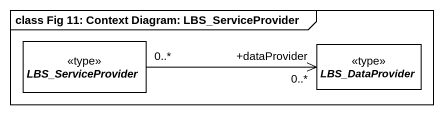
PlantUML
@startuml
mainframe class Fig 11: Context Diagram: LBS_ServiceProvider
hide circle
hide empty members
abstract class LBS_ServiceProvider <<type>>
abstract class LBS_DataProvider <<type>>
LBS_ServiceProvider "0..*" -right-> "+dataProvider\n0..*" LBS_DataProvider
@enduml
